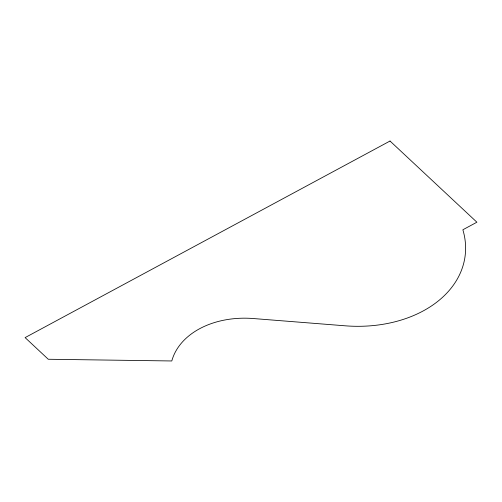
<?xml version="1.0" encoding="UTF-8"?>
<svg xmlns="http://www.w3.org/2000/svg" width="502" height="502" viewBox="0 0 502 502"><rect width="100%" height="100%" fill="white"/><g stroke="black" fill="none" stroke-linecap="round" stroke-linejoin="round"><path stroke-width="0.75" d="M390.023 141.031L25.1 337.608L48.267 359.256L171.797 360.969A80.897 58.094 6.9 0 1 253.278 318.532L345.15 325.804A117.481 84.367 6.9 0 0 462.863 229.772L476.9 222.21L390.023 141.031"/></g></svg>
